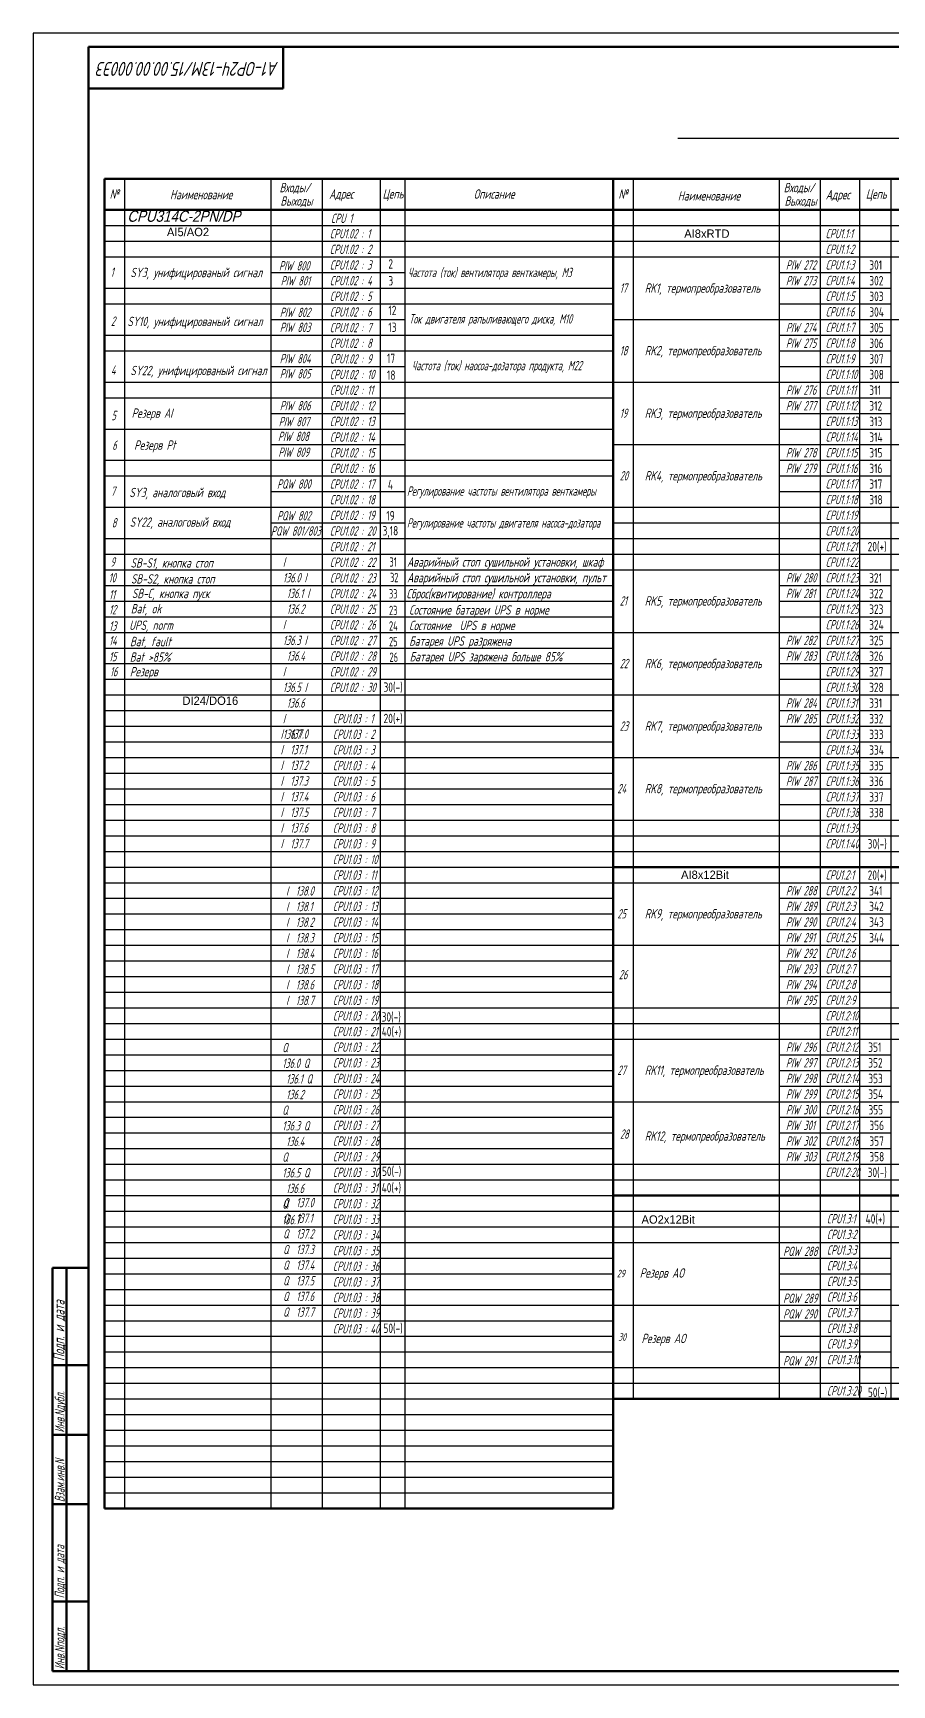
# Model space of a CAD drawing. Header units: millimetres. Extents: x 14016 to 19364, y 4274 to 5404.
# Drawn here: x 17656 to 17965, y 4274 to 4868 of the extents above; entities that cross this region are included whole.
import ezdxf
from ezdxf.enums import TextEntityAlignment as Align

# ---------------------------------------------------------------- set-up
doc = ezdxf.new("R2010")
doc.units = ezdxf.units.MM
doc.header["$LTSCALE"] = 15
doc.linetypes.add('DOT', pattern=[0.25, 0, -0.25])
for name, color, linetype, lineweight in [('0.35 TEXT', 7, 'Continuous', 35), ('LWT 0.5', 7, 'Continuous', 50), ('LWT 0.6', 7, 'Continuous', 50)]:
    doc.layers.add(name, color=color, linetype=linetype, lineweight=lineweight)
doc.styles.add('33', font='gost.shx', dxfattribs={"width": 0.7, "oblique": 15, "height": 3.5})
doc.styles.add('34', font='gost.shx', dxfattribs={"width": 0.8, "oblique": 15, "height": 3.5})
doc.styles.add('35', font='gost.shx', dxfattribs={"width": 0.7, "oblique": 15, "height": 5})
doc.styles.add('OPSI', font='ISI-ROMANS_PL.SHX', dxfattribs={"height": 1.5})

msp = doc.modelspace()

# ---------------------------------------------------------------- linework, layer by layer
for p, q in [((18496.61, 4867.56, -0.02), (17655.61, 4867.56, -0.02)), ((17655.61, 4867.56, -0.02), (17655.61, 4273.56, -0.02)), ((17887.6, 4829.75, -0.02), (18321.19, 4829.75, -0.02)), ((17688.53, 4815.18, -0.02), (17688.53, 4337.05, -0.02)), ((17741.11, 4815.18, -0.02), (17741.11, 4337.05, -0.02)), ((17759.66, 4815.18, -0.02), (17759.66, 4337.05, -0.02)), ((17780.48, 4815.18, -0.02), (17780.48, 4337.05, -0.02)), ((17789.34, 4815.18, -0.02), (17789.34, 4337.05, -0.02)), ((17871.54, 4815.18, -0.02), (17871.54, 4376.43, -0.02)), ((17924.03, 4815.18, -0.02), (17924.03, 4376.43, -0.02)), ((17938.71, 4815.18, -0.02), (17938.71, 4376.43, -0.02)), ((17952.88, 4815.18, -0.02), (17952.88, 4376.43, -0.02)), ((17964.17, 4815.18, -0.02), (17964.17, 4376.43, -0.02)), ((17681.27, 4798.3, -0.02), (17864.28, 4798.3, -0.02)), ((17864.28, 4798.3, -0.02), (17924.03, 4798.3, -0.02)), ((17924.03, 4798.3, -0.02), (18051.3, 4798.3, -0.02)), ((17681.27, 4792.68, -0.02), (17864.28, 4792.68, -0.02)), ((17864.28, 4792.68, -0.02), (17924.03, 4792.68, -0.02)), ((17924.03, 4792.68, -0.02), (18051.3, 4792.68, -0.02)), ((17681.27, 4787.05, -0.02), (17864.28, 4787.05, -0.02)), ((17864.28, 4787.05, -0.02), (17924.03, 4787.05, -0.02)), ((17924.03, 4787.05, -0.02), (18051.3, 4787.05, -0.02)), ((17681.27, 4775.8, -0.02), (17864.28, 4775.8, -0.02)), ((17741.11, 4781.43, -0.02), (17789.34, 4781.43, -0.02)), ((17924.03, 4781.43, -0.02), (17964.17, 4781.43, -0.02)), ((17924.03, 4775.8, -0.02), (17964.17, 4775.8, -0.02)), ((17681.27, 4770.18, -0.02), (17864.28, 4770.18, -0.02)), ((17924.03, 4770.18, -0.02), (17964.17, 4770.18, -0.02)), ((17741.11, 4764.55, -0.02), (17789.34, 4764.55, -0.02)), ((17864.28, 4764.55, -0.02), (17924.03, 4764.55, -0.02)), ((17924.03, 4764.55, -0.02), (18051.3, 4764.55, -0.02)), ((17681.27, 4758.93, -0.02), (17864.28, 4758.93, -0.02)), ((17924.03, 4758.93, -0.02), (17964.17, 4758.93, -0.02)), ((17681.27, 4753.3, -0.02), (17864.28, 4753.3, -0.02)), ((17924.03, 4753.3, -0.02), (17964.17, 4753.3, -0.02)), ((17741.11, 4747.68, -0.02), (17789.34, 4747.68, -0.02)), ((17924.03, 4747.68, -0.02), (17964.17, 4747.68, -0.02)), ((17681.27, 4742.05, -0.02), (17864.28, 4742.05, -0.02)), ((17864.28, 4742.05, -0.02), (17924.03, 4742.05, -0.02)), ((17924.03, 4742.05, -0.02), (18051.3, 4742.05, -0.02)), ((17681.27, 4736.43, -0.02), (17864.28, 4736.43, -0.02)), ((17924.03, 4736.43, -0.02), (17964.17, 4736.43, -0.02)), ((17741.11, 4730.8, -0.02), (17789.34, 4730.8, -0.02)), ((17924.03, 4730.8, -0.02), (17964.17, 4730.8, -0.02)), ((17681.27, 4725.18, -0.02), (17864.28, 4725.18, -0.02)), ((17924.03, 4725.18, -0.02), (17964.17, 4725.18, -0.02)), ((17741.11, 4719.55, -0.02), (17789.34, 4719.55, -0.02)), ((17864.28, 4719.55, -0.02), (17924.03, 4719.55, -0.02)), ((17924.03, 4719.55, -0.02), (18051.3, 4719.55, -0.02)), ((17681.27, 4713.93, -0.02), (17864.28, 4713.93, -0.02)), ((17924.03, 4713.93, -0.02), (17964.17, 4713.93, -0.02)), ((17681.27, 4708.3, -0.02), (17864.28, 4708.3, -0.02)), ((17924.03, 4708.3, -0.02), (17964.17, 4708.3, -0.02)), ((17741.11, 4702.68, -0.02), (17789.34, 4702.68, -0.02)), ((17924.03, 4702.68, -0.02), (17964.17, 4702.68, -0.02)), ((17681.27, 4697.05, -0.02), (17864.28, 4697.05, -0.02)), ((17864.28, 4697.05, -0.02), (17924.03, 4697.05, -0.02)), ((17924.03, 4697.05, -0.02), (18051.3, 4697.05, -0.02)), ((17741.11, 4691.43, -0.02), (17789.34, 4691.43, -0.02)), ((17864.28, 4691.43, -0.02), (17924.03, 4691.43, -0.02)), ((17924.03, 4691.43, -0.02), (18051.3, 4691.43, -0.02)), ((17681.27, 4685.8, -0.02), (17864.28, 4685.8, -0.02)), ((17864.28, 4685.8, -0.02), (17924.03, 4685.8, -0.02)), ((17924.03, 4685.8, -0.02), (18051.3, 4685.8, -0.02)), ((17681.27, 4680.18, -0.02), (17864.28, 4680.18, -0.02)), ((17864.28, 4680.18, -0.02), (17924.03, 4680.18, -0.02)), ((17924.03, 4680.18, -0.02), (18051.3, 4680.18, -0.02)), ((17681.27, 4674.55, -0.02), (17864.28, 4674.55, -0.02)), ((17681.27, 4668.93, -0.02), (17864.28, 4668.93, -0.02)), ((17864.28, 4674.55, -0.02), (17924.03, 4674.55, -0.02)), ((17924.03, 4674.55, -0.02), (18051.3, 4674.55, -0.02)), ((17924.03, 4668.93, -0.02), (17964.17, 4668.93, -0.02)), ((17681.27, 4663.3, -0.02), (17864.28, 4663.3, -0.02)), ((17924.03, 4663.3, -0.02), (17964.17, 4663.3, -0.02)), ((17681.27, 4657.68, -0.02), (17864.28, 4657.68, -0.02)), ((17924.03, 4657.68, -0.02), (17964.17, 4657.68, -0.02)), ((17681.27, 4652.05, -0.02), (17864.28, 4652.05, -0.02)), ((17864.28, 4652.05, -0.02), (17924.03, 4652.05, -0.02)), ((17924.03, 4652.05, -0.02), (18051.3, 4652.05, -0.02)), ((17681.27, 4646.43, -0.02), (17864.28, 4646.43, -0.02)), ((17924.03, 4646.43, -0.02), (17964.17, 4646.43, -0.02)), ((17681.27, 4640.8, -0.02), (17864.28, 4640.8, -0.02)), ((17924.03, 4640.8, -0.02), (17964.17, 4640.8, -0.02)), ((17681.27, 4635.18, -0.02), (17864.28, 4635.18, -0.02)), ((17924.03, 4635.18, -0.02), (17964.17, 4635.18, -0.02)), ((17924.03, 4635.18, -0.02), (17964.17, 4635.18, -0.02)), ((17681.27, 4629.55, -0.02), (17864.28, 4629.55, -0.02)), ((17864.28, 4629.55, -0.02), (17924.03, 4629.55, -0.02)), ((17924.03, 4629.55, -0.02), (18051.3, 4629.55, -0.02)), ((17681.27, 4623.93, -0.02), (17864.28, 4623.93, -0.02)), ((17924.03, 4623.93, -0.02), (17964.17, 4623.93, -0.02)), ((17681.27, 4618.3, -0.02), (17864.28, 4618.3, -0.02)), ((17924.03, 4618.3, -0.02), (17964.17, 4618.3, -0.02)), ((17681.27, 4612.68, -0.02), (17864.28, 4612.68, -0.02)), ((17924.03, 4612.68, -0.02), (17964.17, 4612.68, -0.02)), ((17681.27, 4607.05, -0.02), (17864.28, 4607.05, -0.02)), ((17864.28, 4607.05, -0.02), (17924.03, 4607.05, -0.02)), ((17924.03, 4607.05, -0.02), (18051.3, 4607.05, -0.02)), ((17681.27, 4601.43, -0.02), (17864.28, 4601.43, -0.02)), ((17924.03, 4601.43, -0.02), (17964.17, 4601.43, -0.02)), ((17681.27, 4595.8, -0.02), (17864.28, 4595.8, -0.02)), ((17924.03, 4595.8, -0.02), (17964.17, 4595.8, -0.02)), ((17681.27, 4590.18, -0.02), (17864.28, 4590.18, -0.02)), ((17924.03, 4590.18, -0.02), (17964.17, 4590.18, -0.02)), ((17681.27, 4584.55, -0.02), (17864.28, 4584.55, -0.02)), ((17864.28, 4584.55, -0.02), (17924.03, 4584.55, -0.02)), ((17924.03, 4584.55, -0.02), (18051.3, 4584.55, -0.02)), ((17681.27, 4578.93, -0.02), (17864.28, 4578.93, -0.02)), ((17864.28, 4578.93, -0.02), (17924.03, 4578.93, -0.02)), ((17924.03, 4578.93, -0.02), (18051.3, 4578.93, -0.02)), ((17681.27, 4573.3, -0.02), (17864.28, 4573.3, -0.02)), ((17864.28, 4573.3, -0.02), (17924.03, 4573.3, -0.02)), ((17864.28, 4573.3, -0.02), (17924.03, 4573.3, -0.02)), ((17924.03, 4573.3, -0.02), (18051.3, 4573.3, -0.02)), ((17924.03, 4573.3, -0.02), (18051.3, 4573.3, -0.02)), ((17681.27, 4567.68, -0.02), (17864.28, 4567.68, -0.02)), ((17681.27, 4562.05, -0.02), (17864.28, 4562.05, -0.02)), ((17864.28, 4562.05, -0.02), (17924.03, 4562.05, -0.02)), ((17864.28, 4562.05, -0.02), (17924.03, 4562.05, -0.02)), ((17924.03, 4562.05, -0.02), (18051.3, 4562.05, -0.02)), ((17924.03, 4562.05, -0.02), (18051.3, 4562.05, -0.02)), ((17681.27, 4556.43, -0.02), (17864.28, 4556.43, -0.02)), ((17924.03, 4556.43, -0.02), (17964.17, 4556.43, -0.02)), ((17924.03, 4556.43, -0.02), (17964.17, 4556.43, -0.02)), ((17681.27, 4550.8, -0.02), (17864.28, 4550.8, -0.02)), ((17924.03, 4550.8, -0.02), (17964.17, 4550.8, -0.02)), ((17681.27, 4545.18, -0.02), (17864.28, 4545.18, -0.02)), ((17924.03, 4545.18, -0.02), (17964.17, 4545.18, -0.02)), ((17681.27, 4539.55, -0.02), (17864.28, 4539.55, -0.02)), ((17864.28, 4539.55, -0.02), (17924.03, 4539.55, -0.02)), ((17864.28, 4539.55, -0.02), (17924.03, 4539.55, -0.02)), ((17924.03, 4539.55, -0.02), (18051.3, 4539.55, -0.02)), ((17924.03, 4539.55, -0.02), (18051.3, 4539.55, -0.02)), ((17681.27, 4533.93, -0.02), (17864.28, 4533.93, -0.02)), ((17924.03, 4533.93, -0.02), (17964.17, 4533.93, -0.02)), ((17681.27, 4528.3, -0.02), (17864.28, 4528.3, -0.02)), ((17924.03, 4528.3, -0.02), (17964.17, 4528.3, -0.02)), ((17681.27, 4522.68, -0.02), (17864.28, 4522.68, -0.02)), ((17924.03, 4522.68, -0.02), (17964.17, 4522.68, -0.02)), ((17681.27, 4517.05, -0.02), (17864.28, 4517.05, -0.02)), ((17864.28, 4517.05, -0.02), (17924.03, 4517.05, -0.02)), ((17924.03, 4517.05, -0.02), (18051.3, 4517.05, -0.02)), ((17681.27, 4511.43, -0.02), (17864.28, 4511.43, -0.02)), ((17864.28, 4511.43, -0.02), (17924.03, 4511.43, -0.02)), ((17924.03, 4511.43, -0.02), (18051.3, 4511.43, -0.02)), ((17681.27, 4505.8, -0.02), (17864.28, 4505.8, -0.02)), ((17864.28, 4505.8, -0.02), (17924.03, 4505.8, -0.02)), ((17924.03, 4505.8, -0.02), (18051.3, 4505.8, -0.02)), ((17681.27, 4500.18, -0.02), (17864.28, 4500.18, -0.02)), ((17924.03, 4500.18, -0.02), (17964.17, 4500.18, -0.02)), ((17681.27, 4494.55, -0.02), (17864.28, 4494.55, -0.02)), ((17924.03, 4494.55, -0.02), (17964.17, 4494.55, -0.02)), ((17681.27, 4488.93, -0.02), (17864.28, 4488.93, -0.02)), ((17924.03, 4488.93, -0.02), (17964.17, 4488.93, -0.02)), ((17681.27, 4483.3, -0.02), (17864.28, 4483.3, -0.02)), ((17864.28, 4483.3, -0.02), (17924.03, 4483.3, -0.02)), ((17924.03, 4483.3, -0.02), (18051.3, 4483.3, -0.02)), ((17681.27, 4477.68, -0.02), (17864.28, 4477.68, -0.02)), ((17924.03, 4477.68, -0.02), (17964.17, 4477.68, -0.02)), ((17681.27, 4472.05, -0.02), (17864.28, 4472.05, -0.02)), ((17924.03, 4472.05, -0.02), (17964.17, 4472.05, -0.02)), ((17681.27, 4466.43, -0.02), (17864.28, 4466.43, -0.02)), ((17924.03, 4466.43, -0.02), (17964.17, 4466.43, -0.02)), ((17681.27, 4460.8, -0.02), (17864.28, 4460.8, -0.02)), ((17681.27, 4455.18, -0.02), (17864.28, 4455.18, -0.02)), ((17864.28, 4460.8, -0.02), (17924.03, 4460.8, -0.02)), ((17864.28, 4455.18, -0.02), (17924.03, 4455.18, -0.02)), ((17924.03, 4460.8, -0.02), (18051.3, 4460.8, -0.02)), ((17924.03, 4455.18, -0.02), (18051.3, 4455.18, -0.02)), ((17681.27, 4449.55, -0.02), (17864.28, 4449.55, -0.02)), ((17681.27, 4443.93, -0.02), (17864.28, 4443.93, -0.02)), ((17864.28, 4443.93, -0.02), (17924.03, 4443.93, -0.02)), ((17924.03, 4443.93, -0.02), (18051.3, 4443.93, -0.02)), ((17681.27, 4438.3, -0.02), (17864.28, 4438.3, -0.02)), ((17864.28, 4438.3, -0.02), (17924.03, 4438.3, -0.02)), ((17924.03, 4438.3, -0.02), (18051.3, 4438.3, -0.02)), ((17681.27, 4432.68, -0.02), (17864.28, 4432.68, -0.02)), ((17864.28, 4432.68, -0.02), (18051.3, 4432.68, -0.02)), ((17681.27, 4427.05, -0.02), (17864.28, 4427.05, -0.02)), ((17924.03, 4427.05, -0.02), (17964.17, 4427.05, -0.02)), ((17681.27, 4421.43, -0.02), (17864.28, 4421.43, -0.02)), ((17924.03, 4421.43, -0.02), (17964.17, 4421.43, -0.02)), ((17681.27, 4415.8, -0.02), (17864.28, 4415.8, -0.02)), ((17924.03, 4415.8, -0.02), (17964.17, 4415.8, -0.02)), ((17681.27, 4410.18, -0.02), (17864.28, 4410.18, -0.02)), ((17864.28, 4410.18, -0.02), (17924.03, 4410.18, -0.02)), ((17924.03, 4410.18, -0.02), (18051.3, 4410.18, -0.02)), ((17681.27, 4404.55, -0.02), (17864.28, 4404.55, -0.02)), ((17924.03, 4404.55, -0.02), (17964.17, 4404.55, -0.02)), ((17681.27, 4398.93, -0.02), (17864.28, 4398.93, -0.02)), ((17924.03, 4398.93, -0.02), (17964.17, 4398.93, -0.02)), ((17681.27, 4393.3, -0.02), (17864.28, 4393.3, -0.02)), ((17924.03, 4393.3, -0.02), (17964.17, 4393.3, -0.02)), ((17681.27, 4387.68, -0.02), (17864.28, 4387.68, -0.02)), ((17864.28, 4387.68, -0.02), (17924.03, 4387.68, -0.02)), ((17924.03, 4387.68, -0.02), (18051.3, 4387.68, -0.02)), ((17681.27, 4382.05, -0.02), (17864.28, 4382.05, -0.02)), ((17864.28, 4382.05, -0.02), (17924.03, 4382.05, -0.02)), ((17924.03, 4382.05, -0.02), (18051.3, 4382.05, -0.02)), ((17681.27, 4376.43, -0.02), (17864.28, 4376.43, -0.02)), ((17681.27, 4370.8, -0.02), (17864.28, 4370.8, -0.02)), ((17681.27, 4365.18, -0.02), (17864.28, 4365.18, -0.02)), ((17681.27, 4359.55, -0.02), (17864.28, 4359.55, -0.02)), ((17681.27, 4353.93, -0.02), (17864.28, 4353.93, -0.02)), ((17681.27, 4348.3, -0.02), (17864.28, 4348.3, -0.02)), ((17681.27, 4342.68, -0.02), (17864.28, 4342.68, -0.02)), ((17655.61, 4273.56, -0.02), (18496.61, 4273.56, -0.02))]:
    msp.add_line(p, q)
at = {"layer": '0.35 TEXT'}
for p, q in [((17681.27, 4815.18, -0.02), (17681.27, 4446.18, -0.02)), ((17864.28, 4815.18, -0.02), (17864.28, 4446.18, -0.02))]:
    msp.add_line(p, q, dxfattribs=at)
at = {"layer": 'LWT 0.5'}
for p, q in [((17681.27, 4815.18, -0.02), (17681.27, 4337.05, -0.02)), ((17681.27, 4815.18, -0.02), (17741.11, 4815.18, -0.02)), ((17741.11, 4815.18, -0.02), (17864.28, 4815.18, -0.02)), ((17864.28, 4815.18, -0.02), (17864.28, 4337.05, -0.02)), ((17864.28, 4815.18, -0.02), (17924.03, 4815.18, -0.02)), ((17864.28, 4815.18, -0.02), (17864.28, 4337.05, -0.02)), ((17864.28, 4815.18, -0.02), (17864.28, 4337.05, -0.02)), ((17864.28, 4815.18, -0.02), (17864.28, 4337.05, -0.02)), ((17924.03, 4815.18, -0.02), (18051.3, 4815.18, -0.02)), ((17681.27, 4803.93, -0.02), (17864.28, 4803.93, -0.02)), ((17864.28, 4803.93, -0.02), (18051.3, 4803.93, -0.02)), ((17864.28, 4567.68, -0.02), (17924.03, 4567.68, -0.02)), ((17924.03, 4567.68, -0.02), (18051.3, 4567.68, -0.02)), ((17864.28, 4449.55, -0.02), (17924.03, 4449.55, -0.02)), ((17924.03, 4449.55, -0.02), (18051.3, 4449.55, -0.02)), ((17864.28, 4376.43, -0.02), (17924.03, 4376.43, -0.02)), ((17924.03, 4376.43, -0.02), (18051.3, 4376.43, -0.02)), ((17681.27, 4337.05, -0.02), (17864.28, 4337.05, -0.02))]:
    msp.add_line(p, q, dxfattribs=at)
at = {"layer": 'LWT 0.6'}
for p, q in [((17675.61, 4278.56, -0.02), (17675.61, 4862.56, -0.02)), ((17675.61, 4862.56, -0.02), (18491.61, 4862.56, -0.02)), ((17745.61, 4847.56, -0.02), (17745.61, 4862.56, -0.02)), ((17675.61, 4847.56, -0.02), (17745.61, 4847.56, -0.02)), ((17662.61, 4278.56, -0.02), (17662.61, 4423.56, -0.02)), ((17662.61, 4423.56, -0.02), (17675.61, 4423.56, -0.02)), ((17667.61, 4278.56, -0.02), (17667.61, 4423.56, -0.02)), ((17662.61, 4388.56, -0.02), (17675.61, 4388.56, -0.02)), ((17662.61, 4363.56, -0.02), (17675.61, 4363.56, -0.02)), ((17662.61, 4338.56, -0.02), (17675.61, 4338.56, -0.02)), ((17662.61, 4303.56, -0.02), (17675.61, 4303.56, -0.02)), ((17675.61, 4278.56, -0.02), (17662.61, 4278.56, -0.02)), ((18491.61, 4278.56, -0.02), (17675.61, 4278.56, -0.02))]:
    msp.add_line(p, q, dxfattribs=at)

# ---------------------------------------------------------------- texts
at = {"style": '33', "width": 0.774574}
for s, p in [('31', (17783.82, 4675.67, -0.02)), ('32', (17784.03, 4670.1, -0.02)), ('33', (17783.63, 4664.22, -0.02)), ('23', (17783.67, 4658.26, -0.02)), ('24', (17783.67, 4652.67, -0.02)), ('25', (17783.67, 4647.06, -0.02)), ('26', (17783.84, 4641.44, -0.02))]:
    msp.add_text(s, height=3.375, dxfattribs=at).set_placement(p)
at = {"linetype": 'DOT', "width": 43.9347, "attachment_point": 1, "style": 'OPSI'}
for s, insert, char_height in [('{\\Q15;\\W0.9;CPU314C-2PN/DP}', (17689.51, 4803.69, -0.02), 4), ('AI5/AO2', (17703.78, 4797.52, -0.02), 3), ('AI8xRTD', (17889.86, 4796.93, -0.02), 3), ('DI24/DO16', (17709.35, 4628.97, -0.02), 3), ('AI8x12Bit', (17888.71, 4566.4, -0.02), 3), ('AO2x12Bit', (17874.49, 4442.43, -0.02), 3)]:
    msp.add_mtext(s, dxfattribs=dict(at, insert=insert, char_height=char_height))
at = {"layer": '0.35 TEXT', "style": '35', "oblique": 15, "width": 0.885568}
msp.add_text('A1-ОР2Ч-13М/15.00.00.000Э3', height=5, rotation=180, dxfattribs=at).set_placement((17743.93, 4857.17, -0.02), (17678.93, 4857.17, -0.02), align=Align.FIT)
at = {"layer": '0.35 TEXT', "style": '33', "oblique": 15}
for s, height, width, p in [('Входы/', 3.375, 0.9, (17744.27, 4810.31, -0.02)), ('Цепь', 3.375, 0.9, (17781.34, 4808.06, -0.02)), ('Входы/', 3.375, 0.9, (17925.62, 4810.31, -0.02)), ('№', 3.38, 0.9, (17683.17, 4807.98, -0.02)), ('Наименование', 3.375, 0.9, (17704.87, 4807.78, -0.02)), ('Выходы', 3.375, 0.9, (17744.59, 4805.48, -0.02)), ('Адрес', 3.375, 0.9, (17762.13, 4807.98, -0.02)), ('Описание', 3.375, 0.9, (17814.17, 4807.98, -0.02)), ('№', 3.38, 0.9, (17866.18, 4807.98, -0.02)), ('Наименование', 3.375, 0.9, (17887.53, 4807.33, -0.02)), ('Выходы', 3.375, 0.9, (17925.94, 4805.48, -0.02)), ('Адрес', 3.375, 0.9, (17940.76, 4807.74, -0.02)), ('Цепь', 3.375, 0.9, (17955.17, 4807.98, -0.02)), ('CPU 1', 3.375, 0.774574, (17762.75, 4799.23, -0.02)), ('1', 3.38, 0.774574, (17683.49, 4779.86, -0.02)), ('PIW 800', 3.375, 0.774574, (17744.1, 4782.18, 0.02)), ('Частота (ток) вентилятора венткамеры, М3', 3.375, 0.766897, (17790.47, 4779.78, -0.02)), ('PIW 272', 3.375, 0.774574, (17926.44, 4782.48, -0.02)), ('PIW 801', 3.375, 0.774574, (17744.71, 4776.77, 0.02)), ('17', 3.375, 0.774574, (17866.65, 4774.17, -0.02)), ('PIW 273', 3.375, 0.774574, (17926.44, 4776.86, -0.02)), ('2', 3.38, 0.774574, (17683.64, 4762.27, -0.02)), ('PIW 802', 3.375, 0.774574, (17744.39, 4765.43, 0.02)), ('Ток двигателя рапыливающего диска, М10', 3.375, 0.766897, (17790.91, 4763.1, -0.02)), ('PIW 803', 3.375, 0.774574, (17744.38, 4760.06, 0.02)), ('PIW 274', 3.375, 0.774574, (17926.44, 4759.98, -0.02)), ('PIW 804', 3.375, 0.774574, (17744.35, 4748.81, 0.02)), ('18', 3.375, 0.774574, (17866.65, 4751.67, -0.02)), ('PIW 275', 3.375, 0.774574, (17926.44, 4754.36, -0.02)), ('4', 3.38, 0.774574, (17683.64, 4744.68, -0.02)), ('PIW 805', 3.375, 0.774574, (17744.37, 4743.36, 0.02)), ('Частота (ток) наосоа-дозатора продукта, M22', 3.375, 0.766897, (17791.86, 4746.29, -0.02)), ('PIW 276', 3.375, 0.774574, (17926.44, 4737.48, -0.02)), ('PIW 806', 3.375, 0.774574, (17744.38, 4731.9, 0.02)), ('PIW 277', 3.375, 0.774574, (17926.44, 4731.86, -0.02)), ('5', 3.38, 0.774574, (17683.8, 4728.34, -0.02)), ('PIW 807', 3.375, 0.774574, (17744, 4726.16, 0.02)), ('19', 3.375, 0.774574, (17866.65, 4729.17, -0.02)), ('PIW 808', 3.375, 0.774574, (17743.73, 4720.84, 0.02)), ('6', 3.38, 0.774574, (17684.12, 4717.67, -0.02)), ('PIW 809', 3.375, 0.774574, (17743.84, 4715.15, 0.02)), ('PIW 278', 3.375, 0.774574, (17926.44, 4714.98, -0.02)), ('PIW 279', 3.375, 0.774574, (17926.44, 4709.36, -0.02)), ('7', 3.38, 0.774574, (17683.6, 4701.11, -0.02)), ('PQW 800', 3.375, 0.774574, (17743.38, 4703.72, 0.02)), ('Регулирование частоты вентилятора венткамеры', 3.375, 0.766897, (17790.11, 4701.18, -0.02)), ('20', 3.375, 0.774574, (17866.65, 4706.67, -0.02)), ('8', 3.38, 0.774574, (17683.93, 4689.77, -0.02)), ('PQW 802', 3.375, 0.774574, (17743.38, 4692.29, 0.02)), ('Регулирование частоты двигателя насоса-дозатора', 3.375, 0.715361, (17790.11, 4689.73, -0.02)), ('PQW 801/803', 3.375, 0.73219, (17741.19, 4686.81, 0.02)), ('9', 3.38, 0.774574, (17683.44, 4675.7, -0.02)), ('Аварийный стоп сушильной установки, шкаф ', 3.375, 0.9, (17790.17, 4675.7, -0.02)), ('10', 3.375, 0.774574, (17682.78, 4669.98, -0.02)), ('Аварийный стоп сушильной установки, пульт ', 3.375, 0.9, (17790.17, 4670.06, -0.02)), ('PIW 280', 3.375, 0.774574, (17926.44, 4669.98, -0.02)), ('11', 3.375, 0.774574, (17682.94, 4663.92, -0.02)), ('Сброс(квитирование) контроллера', 3.375, 0.9, (17789.93, 4664.28, -0.02)), ('21', 3.375, 0.774574, (17866.65, 4661.67, -0.02)), ('PIW 281', 3.375, 0.774574, (17926.44, 4664.36, -0.02)), ('12', 3.375, 0.774574, (17682.94, 4658.52, -0.02)), ('Состояние батареи UPS в норме', 3.375, 0.9, (17790.9, 4658.44, -0.02)), ('13', 3.375, 0.774574, (17682.94, 4652.63, -0.02)), ('Состояние  UPS в норме', 3.375, 0.9, (17790.9, 4652.85, -0.02)), ('14', 3.375, 0.774574, (17682.94, 4647.4, -0.02)), ('Батарея UPS разряжена', 3.375, 0.9, (17790.9, 4647.24, -0.02)), ('PIW 282', 3.375, 0.774574, (17926.44, 4647.48, -0.02)), ('PIW 283', 3.375, 0.774574, (17926.44, 4641.86, -0.02)), ('15', 3.375, 0.774574, (17682.94, 4641.67, -0.02)), ('16', 3.375, 0.774574, (17683.27, 4636.27, -0.02)), ('Батарея UPS заряжена больше 85%%%', 3.375, 0.9, (17791.07, 4641.61, -0.02)), ('22', 3.375, 0.774574, (17866.65, 4639.17, -0.02)), ('PIW 284', 3.375, 0.774574, (17926.44, 4624.98, -0.02)), ('PIW 285', 3.375, 0.774574, (17926.44, 4619.36, -0.02)), ('23', 3.375, 0.774574, (17866.65, 4616.67, -0.02)), ('PIW 286', 3.375, 0.774574, (17926.44, 4602.48, -0.02)), ('PIW 287', 3.375, 0.774574, (17926.44, 4596.86, -0.02)), ('24', 3.375, 0.774574, (17865.79, 4594.17, -0.02)), ('PIW 288', 3.375, 0.774574, (17926.44, 4557.48, -0.02)), ('25', 3.375, 0.774574, (17865.79, 4549.17, -0.02)), ('PIW 289', 3.375, 0.774574, (17926.44, 4551.86, -0.02)), ('PIW 290', 3.375, 0.774574, (17926.44, 4546.23, -0.02)), ('PIW 291', 3.375, 0.774574, (17926.44, 4540.61, -0.02)), ('PIW 292', 3.375, 0.774574, (17926.44, 4534.98, -0.02)), ('PIW 293', 3.375, 0.774574, (17926.44, 4529.36, -0.02)), ('26', 3.375, 0.774574, (17866.33, 4527.31, -0.02)), ('PIW 294', 3.375, 0.774574, (17926.44, 4523.73, -0.02)), ('PIW 295', 3.375, 0.774574, (17926.44, 4518.11, -0.02)), ('PIW 296', 3.375, 0.774574, (17926.44, 4501.23, -0.02)), ('PIW 297', 3.375, 0.774574, (17926.44, 4495.61, -0.02)), ('27', 3.375, 0.774574, (17865.79, 4492.92, -0.02)), ('PIW 298', 3.375, 0.774574, (17926.44, 4489.98, -0.02)), ('PIW 299', 3.375, 0.774574, (17926.44, 4484.36, -0.02)), ('PIW 300', 3.375, 0.774574, (17926.44, 4478.73, -0.02)), ('28', 3.375, 0.774574, (17866.76, 4469.96, -0.02)), ('PIW 301', 3.375, 0.774574, (17926.44, 4473.11, -0.02)), ('PIW 302', 3.375, 0.774574, (17926.44, 4467.48, -0.02)), ('PIW 303', 3.375, 0.774574, (17926.44, 4461.86, -0.02)), ('29', 2.7, 0.774574, (17865.62, 4420.16, -0.02)), ('30', 2.7, 0.774574, (17866.13, 4397.32, -0.02))]:
    msp.add_text(s, height=height, dxfattribs=dict(at, width=width)).set_placement(p)
at = {"layer": '0.35 TEXT', "color": 5, "style": '33', "oblique": 15, "width": 0.9}
for s, p in [('SY3, унифицированый сигнал', (17690.62, 4779.77, -0.02)), ('RK1, термопреобразователь', (17875.64, 4774.17, -0.02)), ('SY10, унифицированый сигнал', (17689.56, 4762.17, -0.02)), ('RK2, термопреобразователь', (17875.64, 4751.67, -0.02)), ('SY22, унифицированый сигнал', (17690.62, 4744.53, -0.02)), ('Резерв AI', (17691.07, 4729.2, -0.02)), ('RK3, термопреобразователь', (17875.64, 4729.17, -0.02)), ('Резерв Pt', (17691.97, 4717.7, -0.02)), ('RK4, термопреобразователь', (17875.64, 4706.67, -0.02)), ('SY3, аналоговый вход', (17690.24, 4700.66, -0.02)), ('SY22, аналоговый вход', (17690.4, 4690.02, -0.02)), ('SB-S1, кнопка стоп', (17690.7, 4675.34, -0.02)), ('SB-S2, кнопка стоп', (17690.84, 4669.59, -0.02)), ('SB-С, кнопка пуск', (17691.19, 4664.35, -0.02)), ('RK5, термопреобразователь', (17875.64, 4661.67, -0.02)), ('Bat, ok', (17690.78, 4658.87, -0.02)), ('UPS, norm', (17690.18, 4652.93, -0.02)), ('Bat, fault', (17690.48, 4647.08, -0.02)), ('Bat >85%%%', (17690.41, 4641.48, -0.02)), ('Резерв', (17690.43, 4636.23, -0.02)), ('RK6, термопреобразователь', (17875.64, 4639.17, -0.02)), ('RK7, термопреобразователь', (17875.64, 4616.67, -0.02)), ('RK8, термопреобразователь', (17875.64, 4594.17, -0.02)), ('RK9, термопреобразователь', (17875.64, 4549.17, -0.02)), ('RK11, термопреобразователь', (17875.64, 4492.92, -0.02)), ('RK12, термопреобразователь', (17875.64, 4469.26, -0.02)), ('Резерв AO', (17873.85, 4420.02, -0.02)), ('Резерв AO', (17874.47, 4396.47, -0.02))]:
    msp.add_text(s, height=3.375, dxfattribs=at).set_placement(p)
at = {"layer": '0.35 TEXT', "style": '33', "width": 0.9}
for s, height, p in [('2', 3.38, (17783.43, 4782.85, -0.02)), ('301', 3.375, (17956.43, 4782.45, -0.02)), ('3', 3.38, (17783.43, 4776.79, -0.02)), ('302', 3.375, (17956.43, 4776.82, -0.02)), ('303', 3.375, (17956.43, 4771.2, -0.02)), ('12', 3.375, (17783.43, 4766.14, -0.02)), ('304', 3.375, (17956.43, 4765.57, -0.02)), ('13', 3.375, (17783.43, 4760.08, -0.02)), ('305', 3.375, (17956.43, 4759.95, -0.02)), ('17', 3.375, (17782.92, 4748.92, -0.02)), ('306', 3.375, (17956.43, 4754.32, -0.02)), ('307', 3.375, (17956.43, 4748.7, -0.02)), ('18', 3.375, (17782.92, 4742.86, -0.02)), ('308', 3.375, (17956.43, 4743.07, -0.02)), ('311', 3.375, (17956.43, 4737.45, -0.02)), ('312', 3.375, (17956.43, 4731.82, -0.02)), ('313', 3.375, (17956.43, 4726.2, -0.02)), ('314', 3.375, (17956.43, 4720.57, -0.02)), ('315', 3.375, (17956.43, 4714.95, -0.02)), ('316', 3.375, (17956.43, 4709.32, -0.02)), ('4', 3.38, (17783.27, 4703.47, -0.02)), ('317', 3.375, (17956.43, 4703.7, -0.02)), ('318', 3.375, (17956.43, 4698.07, -0.02)), ('19', 3.375, (17782.69, 4692.32, -0.02)), ('3,18', 3.375, (17781.35, 4686.91, -0.02)), ('20(+)', 3.375, (17955.84, 4681.2, -0.02)), ('321', 3.375, (17956.38, 4669.95, -0.02)), ('322', 3.375, (17956.38, 4664.32, -0.02)), ('323', 3.375, (17956.38, 4658.7, -0.02)), ('324', 3.375, (17956.38, 4653.07, -0.02)), ('325', 3.375, (17956.38, 4647.45, -0.02)), ('326', 3.375, (17956.38, 4641.82, -0.02)), ('327', 3.375, (17956.38, 4636.2, -0.02)), ('30(-)', 3.375, (17781.69, 4630.66, -0.02)), ('328', 3.375, (17956.38, 4630.57, -0.02)), ('331', 3.375, (17956.38, 4624.95, -0.02)), ('20(+)', 3.375, (17781.72, 4619.41, -0.02)), ('332', 3.375, (17956.38, 4619.32, -0.02)), ('333', 3.375, (17956.38, 4613.7, -0.02)), ('334', 3.375, (17956.38, 4608.07, -0.02)), ('335', 3.375, (17956.38, 4602.45, -0.02)), ('336', 3.375, (17956.38, 4596.82, -0.02)), ('337', 3.375, (17956.38, 4591.2, -0.02)), ('338', 3.375, (17956.38, 4585.57, -0.02)), ('30(-)', 3.375, (17955.84, 4574.32, -0.02)), ('20(+)', 3.375, (17955.84, 4563.07, -0.02)), ('341', 3.375, (17956.38, 4557.45, -0.02)), ('342', 3.375, (17956.38, 4551.82, -0.02)), ('343', 3.375, (17956.38, 4546.2, -0.02)), ('344', 3.375, (17956.38, 4540.57, -0.02)), ('30(-)', 3.375, (17781.02, 4512.09, -0.02)), ('40(+)', 3.375, (17781.03, 4506.8, -0.02)), ('351', 3.375, (17956.05, 4501.2, -0.02)), ('352', 3.375, (17956.05, 4495.57, -0.02)), ('353', 3.375, (17956.05, 4489.95, -0.02)), ('354', 3.375, (17956.05, 4484.32, -0.02)), ('355', 3.375, (17956.11, 4478.7, -0.02)), ('356', 3.375, (17956.45, 4473.07, -0.02)), ('357', 3.375, (17956.45, 4467.45, -0.02)), ('358', 3.375, (17956.45, 4461.82, -0.02)), ('50(-)', 3.375, (17781.12, 4456.57, -0.02)), ('30(-)', 3.375, (17955.84, 4456.2, -0.02)), ('40(+)', 3.375, (17781.02, 4450.64, -0.02)), ('40(+)', 3.375, (17955.1, 4439.45, -0.02)), ('50(-)', 3.375, (17781.66, 4400.14, -0.02)), ('50(-)', 3.375, (17955.92, 4377.06, -0.02))]:
    msp.add_text(s, height=height, dxfattribs=at).set_placement(p)
at = {"layer": '0.35 TEXT', "style": '34', "oblique": 15, "width": 0.8}
for s, height, p in [('Подп. и дата', 4, (17666.95, 4390.03, -0.02)), ('Инв.Nдубл.', 3.5, (17666.95, 4364.27, -0.02)), ('Взам.инв.N', 3.5, (17666.95, 4339.29, -0.02)), ('Подп. и дата', 3.5, (17666.9, 4304.71, -0.02)), ('Инв.Nподл.', 3.5, (17666.95, 4279.18, -0.02))]:
    msp.add_text(s, height=height, rotation=90, dxfattribs=at).set_placement(p)
at = {"layer": '0.35 TEXT', "char_height": 3.375, "attachment_point": 1, "style": '33'}
for s, insert, width in [('CPU1.02 : 1 CPU1.02 : 2 CPU1.02 : 3 CPU1.02 : 4 CPU1.02 : 5 CPU1.02 : 6 CPU1.02 : 7 CPU1.02 : 8 CPU1.02 : 9 CPU1.02 : 10 CPU1.02 : 11 CPU1.02 : 12 CPU1.02 : 13 CPU1.02 : 14 CPU1.02 : 15 CPU1.02 : 16 CPU1.02 : 17 CPU1.02 : 18 CPU1.02 : 19 CPU1.02 : 20 CPU1.02 : 21 CPU1.02 : 22 CPU1.02 : 23 CPU1.02 : 24 CPU1.02 : 25 CPU1.02 : 26 CPU1.02 : 27 CPU1.02 : 28 CPU1.02 : 29 CPU1.02 : 30', (17762.32, 4797.1, 0.02), 16.7661), ('CPU1.1:1 CPU1.1:2 CPU1.1:3\\PCPU1.1:4\\PCPU1.1:5\\PCPU1.1:6\\PCPU1.1:7 CPU1.1:8 \\PCPU1.1:9\\PCPU1.1:10\\PCPU1.1:11 CPU1.1:12\\PCPU1.1:13\\PCPU1.1:14\\PCPU1.1:15 CPU1.1:16\\PCPU1.1:17\\PCPU1.1:18\\PCPU1.1:19\\PCPU1.1:20\\PCPU1.1:21\\PCPU1.1:22\\PCPU1.1:23 CPU1.1:24\\PCPU1.1:25\\PCPU1.1:26\\PCPU1.1:27 CPU1.1:28\\PCPU1.1:29\\PCPU1.1:30\\PCPU1.1:31 CPU1.1:32\\PCPU1.1:33\\PCPU1.1:34\\PCPU1.1:35 CPU1.1:36\\PCPU1.1:37\\PCPU1.1:38\\PCPU1.1:39\\PCPU1.1:40', (17940.68, 4797.13, -0.02), 16.7661), ('I  136.0 I  136.1 I  136.2 I  136.3 I  136.4 I  136.5 I  136.6 I  136.7', (17745.48, 4679.01, 0.02), 8.2189), ('CPU1.03 : 1 CPU1.03 : 2 CPU1.03 : 3 CPU1.03 : 4 CPU1.03 : 5 CPU1.03 : 6 CPU1.03 : 7 CPU1.03 : 8 CPU1.03 : 9 CPU1.03 : 10 CPU1.03 : 11 CPU1.03 : 12 CPU1.03 : 13 CPU1.03 : 14 CPU1.03 : 15 CPU1.03 : 16 CPU1.03 : 17 CPU1.03 : 18 CPU1.03 : 19 CPU1.03 : 20 CPU1.03 : 21 CPU1.03 : 22 CPU1.03 : 23 CPU1.03 : 24 CPU1.03 : 25 CPU1.03 : 26 CPU1.03 : 27 CPU1.03 : 28 CPU1.03 : 29 CPU1.03 : 30 CPU1.03 : 31 CPU1.03 : 32 CPU1.03 : 33 CPU1.03 : 34 CPU1.03 : 35 CPU1.03 : 36 CPU1.03 : 37 CPU1.03 : 38 CPU1.03 : 39 CPU1.03 : 40', (17763.43, 4622.73, 0.02), 16.7661), ('I  137.0 I  137.1 I  137.2 I  137.3 I  137.4 I  137.5 I  137.6 I  137.7', (17744.67, 4617.19, 0.02), 9.4864), ('CPU1.2:1 CPU1.2:2 CPU1.2:3 CPU1.2:4 CPU1.2:5 CPU1.2:6 CPU1.2:7 CPU1.2:8 CPU1.2:9 CPU1.2:10 CPU1.2:11 CPU1.2:12 CPU1.2:13 CPU1.2:14 CPU1.2:15 CPU1.2:16 CPU1.2:17 CPU1.2:18 CPU1.2:19 CPU1.2:20', (17940.68, 4566.51, -0.02), 16.7661), ('I  138.0 I  138.1 I  138.2 I  138.3 I  138.4 I  138.5 I  138.6 I  138.7', (17746.63, 4560.78, 0.02), 8.8916), ('Q  136.0 Q  136.1 Q  136.2 Q  136.3 Q  136.4 Q  136.5 Q  136.6 Q  136.7', (17745.25, 4504.44, 0.02), 9.5477), ('Q  137.0 Q  137.1 Q  137.2 Q  137.3 Q  137.4 Q  137.5 Q  137.6 Q  137.7', (17745.57, 4448.71, 0.02), 9.8675), ('\\pt6.75;CPU1.3:1 CPU1.3:2 CPU1.3:3 CPU1.3:4 CPU1.3:5 CPU1.3:6 CPU1.3:7 CPU1.3:8 CPU1.3:9 \\PCPU1.3:10 \\P\\ptz;\\PCPU1.3:20', (17941.12, 4442.89, -0.02), 16.7661), ('PQW 288\\P\\P\\PPQW 289 PQW 290\\P\\P\\PPQW 291 ', (17925.45, 4431.18, -0.02), 13.968)]:
    msp.add_mtext(s, dxfattribs=dict(at, insert=insert, width=width))

doc.saveas('drawing.dxf')
